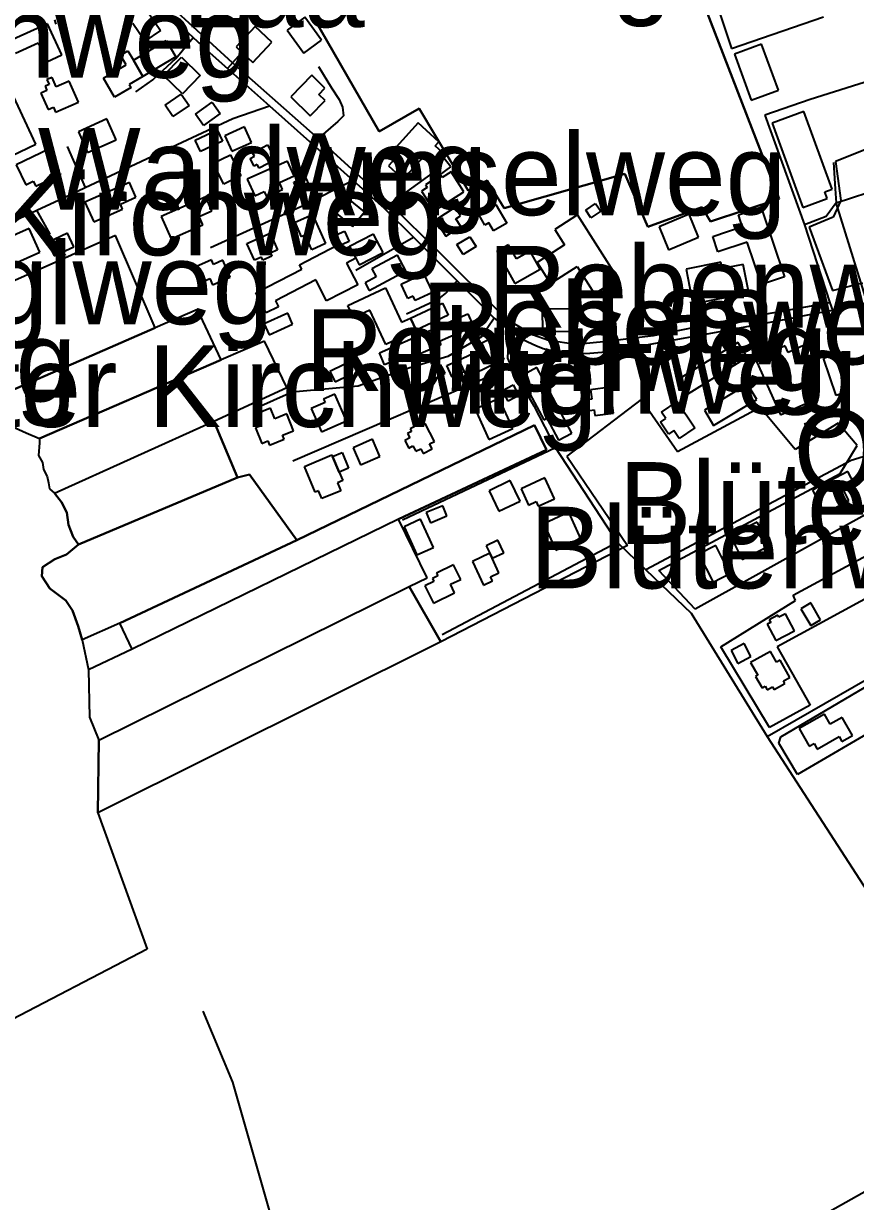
# Model space of a CAD drawing. Extents: x -3657 to 4700, y -7332 to 8131.
# Drawn here: x -1506 to -1064, y -4230 to -3604 of the extents above; entities that cross this region are included whole.
import ezdxf

# ---------------------------------------------------------------- set-up
doc = ezdxf.new("R2010")
doc.units = 0
for name, color, linetype in [('OSM_BUILDING_DETACHED', 9, 'CONTINUOUS'), ('OSM_BUILDING_GARAGE', 9, 'CONTINUOUS'), ('OSM_BUILDING_HOUSE', 9, 'CONTINUOUS'), ('OSM_BUILDING_ROOF', 9, 'CONTINUOUS'), ('OSM_BUILDING_YES', 9, 'CONTINUOUS'), ('OSM_HIGHWAY_FOOTWAY', 8, 'CONTINUOUS'), ('OSM_HIGHWAY_RESIDENTIAL', 8, 'CONTINUOUS'), ('OSM_HIGHWAY_SECONDARY', 8, 'CONTINUOUS'), ('OSM_HIGHWAY_SERVICE', 8, 'CONTINUOUS'), ('OSM_HIGHWAY_TRACK', 8, 'CONTINUOUS'), ('OSM_HIGHWAY_UNCLASSIFIED', 8, 'CONTINUOUS'), ('OSM_LABELS', 8, 'CONTINUOUS'), ('OSM_LANDUSE_FARMLAND', 3, 'CONTINUOUS'), ('OSM_LANDUSE_FOREST', 3, 'CONTINUOUS'), ('OSM_LANDUSE_MEADOW', 3, 'CONTINUOUS'), ('OSM_LANDUSE_RECREATION_GROUND', 3, 'CONTINUOUS'), ('OSM_LANDUSE_RESIDENTIAL', 3, 'CONTINUOUS'), ('OSM_LEISURE_PITCH', 3, 'CONTINUOUS'), ('OSM_LEISURE_PLAYGROUND', 3, 'CONTINUOUS')]:
    doc.layers.add(name, color=color, linetype=linetype)

msp = doc.modelspace()

# ---------------------------------------------------------------- linework, layer by layer
at = {"layer": 'OSM_BUILDING_DETACHED'}
for p, q in [((-1167.337115, -3810.200464), (-1158.979039, -3804.618479)), ((-1158.979039, -3804.618479), (-1149.619813, -3818.651278)), ((-1165.039023, -3813.647507), (-1167.337115, -3810.200464)), ((-1168.004548, -3815.626776), (-1165.039023, -3813.647507)), ((-1163.74208, -3822.020485), (-1168.004548, -3815.626776)), ((-1160.776556, -3820.030095), (-1163.74208, -3822.020485)), ((-1157.97789, -3824.233264), (-1160.776556, -3820.030095)), ((-1149.619813, -3818.651278), (-1157.97789, -3824.233264)), ((-1357.107923, -3839.166742), (-1342.477497, -3833.006543)), ((-1342.477497, -3833.006543), (-1342.166534, -3833.751549)), ((-1342.166534, -3833.751549), (-1338.662513, -3842.091169)), ((-1351.381654, -3852.777001), (-1357.107923, -3839.166742)), ((-1338.662513, -3842.091169), (-1336.743644, -3846.650161)), ((-1336.743644, -3846.650161), (-1339.519557, -3847.817708)), ((-1339.519557, -3847.817708), (-1337.767546, -3851.987517)), ((-1349.614475, -3852.031995), (-1351.381654, -3852.777001)), ((-1347.85488, -3856.224044), (-1349.614475, -3852.031995)), ((-1337.767546, -3851.987517), (-1347.85488, -3856.224044))]:
    msp.add_line(p, q, dxfattribs=at)
at = {"layer": 'OSM_BUILDING_GARAGE'}
for p, q in [((-1431.064006, -3647.166462), (-1422.539071, -3641.273131)), ((-1422.539071, -3641.273131), (-1418.413124, -3647.233179)), ((-1426.938059, -3653.13763), (-1431.064006, -3647.166462)), ((-1418.413124, -3647.233179), (-1426.938059, -3653.13763)), ((-1415.060792, -3651.870008), (-1406.126297, -3645.531897)), ((-1406.126297, -3645.531897), (-1401.787985, -3651.636498)), ((-1410.730065, -3657.985729), (-1415.060792, -3651.870008)), ((-1401.787985, -3651.636498), (-1410.730065, -3657.985729)), ((-1362.773515, -3687.98612), (-1356.683193, -3685.172888)), ((-1356.683193, -3685.172888), (-1354.354763, -3690.210018)), ((-1360.45267, -3693.02325), (-1362.773515, -3687.98612)), ((-1354.354763, -3690.210018), (-1360.45267, -3693.02325)), ((-1341.847987, -3716.774486), (-1335.765249, -3714.105808)), ((-1339.731922, -3721.600346), (-1341.847987, -3716.774486)), ((-1335.765249, -3714.105808), (-1333.35339, -3719.621077)), ((-1276.0452, -3721.244523), (-1269.173678, -3717.019115)), ((-1269.173678, -3717.019115), (-1265.919944, -3722.300874)), ((-1339.428543, -3722.289755), (-1339.731922, -3721.600346)), ((-1338.571499, -3721.911692), (-1339.428543, -3722.289755)), ((-1333.35339, -3719.621077), (-1338.571499, -3721.911692)), ((-1272.79905, -3726.526282), (-1276.0452, -3721.244523)), ((-1265.919944, -3722.300874), (-1272.79905, -3726.526282)), ((-1251.812846, -3798.747386), (-1246.185175, -3795.81184)), ((-1248.900413, -3804.36273), (-1251.812846, -3798.747386)), ((-1246.185175, -3795.81184), (-1243.265158, -3801.427184)), ((-1243.265158, -3801.427184), (-1248.900413, -3804.36273))]:
    msp.add_line(p, q, dxfattribs=at)
at = {"layer": 'OSM_BUILDING_HOUSE'}
for p, q in [((-1126.517544, -3705.465962), (-1114.473419, -3701.429587)), ((-1114.473419, -3701.429587), (-1102.110747, -3738.335183)), ((-1124.462155, -3711.592803), (-1126.517544, -3705.465962)), ((-1140.169574, -3716.852323), (-1124.462155, -3711.592803)), ((-1137.401246, -3725.114106), (-1140.169574, -3716.852323)), ((-1121.860685, -3719.899064), (-1137.401246, -3725.114106)), ((-1114.314146, -3742.427156), (-1121.860685, -3719.899064)), ((-1102.110747, -3738.335183), (-1114.314146, -3742.427156)), ((-1080.836333, -3970.799296), (-1094.19257, -3978.38279)), ((-1077.810133, -3976.136653), (-1080.836333, -3970.799296)), ((-1071.317834, -3972.456101), (-1077.810133, -3976.136653)), ((-1065.864606, -3982.074462), (-1071.317834, -3972.456101)), ((-1094.19257, -3978.38279), (-1088.875862, -3987.745403)), ((-1088.875862, -3987.745403), (-1086.365405, -3986.322108)), ((-1086.365405, -3986.322108), (-1084.658902, -3989.313252)), ((-1084.658902, -3989.313252), (-1073.001584, -3982.697154)), ((-1073.001584, -3982.697154), (-1071.530199, -3985.299115)), ((-1071.530199, -3985.299115), (-1065.864606, -3982.074462))]:
    msp.add_line(p, q, dxfattribs=at)
at = {"layer": 'OSM_BUILDING_ROOF'}
for p, q in [((-1081.367245, -3781.534412), (-1075.59547, -3779.577381)), ((-1075.59547, -3779.577381), (-1068.860469, -3799.392317)), ((-1074.632244, -3801.360467), (-1081.367245, -3781.534412)), ((-1068.860469, -3799.392317), (-1074.632244, -3801.360467))]:
    msp.add_line(p, q, dxfattribs=at)
at = {"layer": 'OSM_BUILDING_YES'}
for p, q in [((-1439.975748, -3598.107261), (-1433.597216, -3607.525471)), ((-1493.590305, -3603.844919), (-1513.545023, -3613.0185)), ((-1485.98309, -3620.401844), (-1493.590305, -3603.844919)), ((-1441.84911, -3613.129695), (-1448.227642, -3603.700366)), ((-1356.857636, -3600.408996), (-1366.307874, -3607.32532)), ((-1348.006569, -3612.529243), (-1356.857636, -3600.408996)), ((-1433.597216, -3607.525471), (-1441.84911, -3613.129695)), ((-1383.319821, -3605.279334), (-1393.407155, -3616.08748)), ((-1374.347404, -3613.652311), (-1383.319821, -3605.279334)), ((-1366.307874, -3607.32532), (-1357.456808, -3619.445567)), ((-1510.541576, -3619.556762), (-1498.588465, -3614.063733)), ((-1498.588465, -3614.063733), (-1493.984697, -3624.082396)), ((-1447.992523, -3623.226195), (-1430.616522, -3612.81835)), ((-1430.616522, -3612.81835), (-1425.413582, -3621.513793)), ((-1393.407155, -3616.08748), (-1384.434737, -3624.471578)), ((-1384.434737, -3624.471578), (-1374.347404, -3613.652311)), ((-1357.456808, -3619.445567), (-1348.006569, -3612.529243)), ((-1493.984697, -3624.082396), (-1485.98309, -3620.401844)), ((-1454.80337, -3620.601994), (-1450.851865, -3618.300259)), ((-1451.84543, -3625.672483), (-1454.80337, -3620.601994)), ((-1450.851865, -3618.300259), (-1447.992523, -3623.226195)), ((-1447.992523, -3623.226195), (-1442.956441, -3631.87716)), ((-1442.956441, -3631.87716), (-1447.992523, -3623.226195)), ((-1425.413582, -3621.513793), (-1442.956441, -3631.87716)), ((-1431.905881, -3631.298946), (-1422.478395, -3621.658346)), ((-1422.478395, -3621.658346), (-1412.527582, -3631.399022)), ((-1463.919892, -3632.711122), (-1451.84543, -3625.672483)), ((-1492.778768, -3636.124806), (-1494.910001, -3637.069963)), ((-1491.193615, -3632.355298), (-1493.908852, -3633.545084)), ((-1493.908852, -3633.545084), (-1492.778768, -3636.124806)), ((-1488.963784, -3637.459145), (-1491.193615, -3632.355298)), ((-1482.077093, -3634.434643), (-1488.963784, -3637.459145)), ((-1477.215453, -3645.531897), (-1482.077093, -3634.434643)), ((-1457.96609, -3642.941055), (-1463.919892, -3632.711122)), ((-1442.956441, -3631.87716), (-1450.222355, -3636.113687)), ((-1450.222355, -3636.113687), (-1449.213622, -3637.837208)), ((-1421.962652, -3641.039622), (-1431.905881, -3631.298946)), ((-1412.527582, -3631.399022), (-1421.962652, -3641.039622)), ((-1353.20951, -3631.276707), (-1364.358668, -3642.763143)), ((-1346.224221, -3638.070717), (-1353.20951, -3631.276707)), ((-1493.93919, -3639.282742), (-1497.139833, -3640.683798)), ((-1497.139833, -3640.683798), (-1493.294511, -3649.457078)), ((-1494.910001, -3637.069963), (-1493.93919, -3639.282742)), ((-1449.213622, -3637.837208), (-1457.96609, -3642.941055)), ((-1349.485539, -3641.428804), (-1346.224221, -3638.070717)), ((-1346.133207, -3644.686816), (-1349.485539, -3641.428804)), ((-1493.294511, -3649.457078), (-1490.495845, -3648.233934)), ((-1490.495845, -3648.233934), (-1489.343007, -3650.858134)), ((-1489.343007, -3650.858134), (-1477.215453, -3645.531897)), ((-1364.358668, -3642.763143), (-1354.028632, -3652.815165)), ((-1354.028632, -3652.815165), (-1346.133207, -3644.686816)), ((-1462.016192, -3654.46085), (-1477.223037, -3661.24374)), ((-1457.093877, -3665.502506), (-1462.016192, -3654.46085)), ((-1091.750373, -3650.51343), (-1108.610631, -3656.629151)), ((-1076.8014, -3691.744508), (-1091.750373, -3650.51343)), ((-1477.223037, -3661.24374), (-1472.308307, -3672.285396)), ((-1415.204897, -3665.691537), (-1403.448982, -3660.165149)), ((-1403.448982, -3660.165149), (-1400.582055, -3666.258631)), ((-1389.023336, -3658.641779), (-1399.444386, -3663.345324)), ((-1385.284197, -3666.93692), (-1389.023336, -3658.641779)), ((-1296.705273, -3656.595792), (-1308.370174, -3669.438806)), ((-1285.700219, -3666.614455), (-1296.705273, -3656.595792)), ((-1108.610631, -3656.629151), (-1092.35713, -3701.474065)), ((-1472.308307, -3672.285396), (-1457.093877, -3665.502506)), ((-1412.33797, -3671.785019), (-1415.204897, -3665.691537)), ((-1400.582055, -3666.258631), (-1412.33797, -3671.785019)), ((-1399.444386, -3663.345324), (-1395.705247, -3671.640466)), ((-1395.705247, -3671.640466), (-1385.284197, -3666.93692)), ((-1287.649426, -3668.760517), (-1285.700219, -3666.614455)), ((-1492.930457, -3670.495158), (-1510.230613, -3678.890375)), ((-1487.439307, -3681.814802), (-1492.930457, -3670.495158)), ((-1405.51954, -3678.045294), (-1396.334757, -3673.497421)), ((-1396.334757, -3673.497421), (-1390.813269, -3684.650272)), ((-1384.60918, -3672.41883), (-1376.774431, -3668.293498)), ((-1383.615615, -3674.298024), (-1384.60918, -3672.41883)), ((-1376.774431, -3668.293498), (-1372.648484, -3676.132741)), ((-1305.685275, -3671.873975), (-1312.518874, -3679.401872)), ((-1308.370174, -3669.438806), (-1305.685275, -3671.873975)), ((-1304.706879, -3686.507227), (-1292.291116, -3672.830251)), ((-1292.291116, -3672.830251), (-1287.573581, -3677.122376)), ((-1283.447634, -3672.574503), (-1287.649426, -3668.760517)), ((-1284.319847, -3673.764289), (-1283.447634, -3672.574503)), ((-1279.283765, -3679.968966), (-1284.319847, -3673.764289)), ((-1510.230613, -3678.890375), (-1505.088349, -3689.498371)), ((-1399.998052, -3689.198145), (-1405.51954, -3678.045294)), ((-1366.110678, -3676.866627), (-1387.468522, -3686.462749)), ((-1385.898538, -3675.510049), (-1383.615615, -3674.298024)), ((-1383.752136, -3679.568664), (-1385.898538, -3675.510049)), ((-1382.182152, -3678.745822), (-1383.752136, -3679.568664)), ((-1381.188588, -3680.636135), (-1382.182152, -3678.745822)), ((-1372.648484, -3676.132741), (-1381.188588, -3680.636135)), ((-1362.568735, -3684.761467), (-1366.110678, -3676.866627)), ((-1312.518874, -3679.401872), (-1304.706879, -3686.507227)), ((-1287.573581, -3677.122376), (-1289.166318, -3679.123884)), ((-1289.166318, -3679.123884), (-1285.313412, -3684.394524)), ((-1285.313412, -3684.394524), (-1279.283765, -3679.968966)), ((-1499.877824, -3690.254496), (-1490.928159, -3685.906775)), ((-1491.876217, -3683.960864), (-1487.439307, -3681.814802)), ((-1490.928159, -3685.906775), (-1491.876217, -3683.960864)), ((-1390.813269, -3684.650272), (-1399.998052, -3689.198145)), ((-1387.468522, -3686.462749), (-1383.517017, -3695.280507)), ((-1370.31247, -3688.241868), (-1362.568735, -3684.761467)), ((-1284.683901, -3684.216612), (-1292.753768, -3689.398296)), ((-1283.864779, -3685.495354), (-1284.683901, -3684.216612)), ((-1279.192751, -3682.493091), (-1283.864779, -3685.495354)), ((-1272.343983, -3693.178923), (-1279.192751, -3682.493091)), ((-1505.088349, -3689.498371), (-1501.167182, -3687.596938)), ((-1501.167182, -3687.596938), (-1499.877824, -3690.254496)), ((-1450.047912, -3688.186271), (-1473.696263, -3698.605235)), ((-1446.589398, -3696.047752), (-1450.047912, -3688.186271)), ((-1377.237083, -3695.736406), (-1368.674226, -3691.889062)), ((-1368.674226, -3691.889062), (-1370.31247, -3688.241868)), ((-1291.820879, -3690.854949), (-1294.930509, -3692.845338)), ((-1292.753768, -3689.398296), (-1291.820879, -3690.854949)), ((-1080.639137, -3693.145565), (-1076.8014, -3691.744508)), ((-1473.696263, -3698.605235), (-1469.054573, -3709.146514)), ((-1454.909552, -3699.717185), (-1446.589398, -3696.047752)), ((-1409.524135, -3695.925438), (-1433.149732, -3706.255446)), ((-1406.300739, -3703.308781), (-1409.524135, -3695.925438)), ((-1383.517017, -3695.280507), (-1378.458182, -3693.012131)), ((-1378.458182, -3693.012131), (-1377.237083, -3695.736406)), ((-1333.641599, -3696.948431), (-1340.020131, -3704.743195)), ((-1325.162172, -3703.898114), (-1333.641599, -3696.948431)), ((-1294.930509, -3692.845338), (-1288.203091, -3703.342139)), ((-1288.203091, -3703.342139), (-1272.343983, -3693.178923)), ((-1092.35713, -3701.474065), (-1079.33461, -3696.74828)), ((-1079.33461, -3696.74828), (-1080.639137, -3693.145565)), ((-1469.054573, -3709.146514), (-1453.733961, -3702.385863)), ((-1453.733961, -3702.385863), (-1454.909552, -3699.717185)), ((-1412.975065, -3706.222088), (-1406.300739, -3703.308781)), ((-1362.052992, -3709.335546), (-1352.815118, -3705.221334)), ((-1352.815118, -3705.221334), (-1345.920842, -3720.721906)), ((-1340.020131, -3704.743195), (-1331.533119, -3711.692878)), ((-1331.533119, -3711.692878), (-1325.162172, -3703.898114)), ((-1277.1677, -3701.507423), (-1287.482567, -3708.190238)), ((-1274.247682, -3706.021937), (-1277.1677, -3701.507423)), ((-1264.486481, -3705.31029), (-1255.445803, -3699.961814)), ((-1255.445803, -3699.961814), (-1249.628521, -3709.780326)), ((-1207.678865, -3702.964077), (-1202.384911, -3699.394719)), ((-1204.902952, -3707.089408), (-1207.678865, -3702.964077)), ((-1199.608998, -3703.520051), (-1204.902952, -3707.089408)), ((-1202.384911, -3699.394719), (-1199.608998, -3703.520051)), ((-1152.767365, -3705.110139), (-1168.717487, -3711.815193)), ((-1147.678191, -3717.230386), (-1152.767365, -3705.110139)), ((-1433.149732, -3706.255446), (-1427.969545, -3718.119945)), ((-1427.969545, -3718.119945), (-1411.018274, -3710.714363)), ((-1411.018274, -3710.714363), (-1412.975065, -3706.222088)), ((-1358.6324, -3717.019115), (-1362.052992, -3709.335546)), ((-1287.482567, -3708.190238), (-1281.945911, -3716.763367)), ((-1276.67471, -3707.589786), (-1274.247682, -3706.021937)), ((-1274.042902, -3711.6484), (-1276.67471, -3707.589786)), ((-1261.209993, -3710.847797), (-1264.486481, -3705.31029)), ((-1259.21528, -3709.669131), (-1261.209993, -3710.847797)), ((-1256.68207, -3713.950135), (-1259.21528, -3709.669131)), ((-1249.628521, -3709.780326), (-1256.68207, -3713.950135)), ((-1212.002008, -3705.399245), (-1224.114393, -3713.116173)), ((-1190.378709, -3739.347057), (-1212.002008, -3705.399245)), ((-1503.404598, -3712.671394), (-1516.851848, -3718.753756)), ((-1497.739005, -3725.225301), (-1503.404598, -3712.671394)), ((-1482.934137, -3715.228877), (-1493.347602, -3720.043617)), ((-1479.612143, -3722.412069), (-1482.934137, -3715.228877)), ((-1387.642964, -3720.599592), (-1375.249954, -3715.117682)), ((-1375.249954, -3715.117682), (-1371.321203, -3724.035515)), ((-1356.690777, -3716.151795), (-1358.6324, -3717.019115)), ((-1353.217094, -3723.968798), (-1356.690777, -3716.151795)), ((-1320.429468, -3715.59582), (-1333.072765, -3722.200799)), ((-1315.317541, -3725.403213), (-1320.429468, -3715.59582)), ((-1281.945911, -3716.763367), (-1274.042902, -3711.6484)), ((-1224.114393, -3713.116173), (-1218.843192, -3721.400195)), ((-1168.717487, -3711.815193), (-1163.628313, -3723.93544)), ((-1163.628313, -3723.93544), (-1147.678191, -3717.230386)), ((-1493.347602, -3720.043617), (-1490.025608, -3727.22681)), ((-1490.025608, -3727.22681), (-1479.612143, -3722.412069)), ((-1383.706629, -3729.517425), (-1387.642964, -3720.599592)), ((-1371.321203, -3724.035515), (-1375.158941, -3725.736798)), ((-1359.777653, -3731.941474), (-1339.731922, -3721.600346)), ((-1345.920842, -3720.721906), (-1353.217094, -3723.968798)), ((-1339.731922, -3721.600346), (-1339.428543, -3722.289755)), ((-1339.428543, -3722.289755), (-1338.571499, -3721.911692)), ((-1338.571499, -3721.911692), (-1337.312479, -3724.3691)), ((-1337.312479, -3724.3691), (-1333.072765, -3722.200799)), ((-1333.072765, -3722.200799), (-1329.773524, -3728.516671)), ((-1333.072765, -3722.200799), (-1329.773524, -3728.516671)), ((-1248.665294, -3721.355717), (-1254.839046, -3724.791641)), ((-1244.516594, -3728.816897), (-1248.665294, -3721.355717)), ((-1218.843192, -3721.400195), (-1233.481203, -3730.72945)), ((-1511.178671, -3731.307663), (-1497.739005, -3725.225301)), ((-1406.551026, -3729.40623), (-1416.418411, -3733.809549)), ((-1405.496786, -3731.774682), (-1406.551026, -3729.40623)), ((-1400.468288, -3729.539664), (-1405.496786, -3731.774682)), ((-1396.494031, -3738.457497), (-1400.468288, -3729.539664)), ((-1379.944736, -3727.849501), (-1383.706629, -3729.517425)), ((-1379.231797, -3729.472947), (-1379.944736, -3727.849501)), ((-1374.446002, -3727.349124), (-1379.231797, -3729.472947)), ((-1375.158941, -3725.736798), (-1374.446002, -3727.349124)), ((-1329.773524, -3728.516671), (-1334.665502, -3731.040796)), ((-1329.773524, -3728.516671), (-1327.953253, -3732.008191)), ((-1327.953253, -3732.008191), (-1315.317541, -3725.403213)), ((-1307.740664, -3726.904344), (-1321.210667, -3734.109776)), ((-1303.311338, -3735.188366), (-1307.740664, -3726.904344)), ((-1254.839046, -3724.791641), (-1245.366054, -3741.837823)), ((-1237.197589, -3724.736043), (-1244.516594, -3728.816897)), ((-1231.865712, -3734.321046), (-1237.197589, -3724.736043)), ((-1416.418411, -3733.809549), (-1412.876467, -3741.759986)), ((-1382.879923, -3746.841595), (-1358.564139, -3734.298807)), ((-1358.564139, -3734.298807), (-1359.777653, -3731.941474)), ((-1334.665502, -3731.040796), (-1328.711699, -3742.593948)), ((-1322.689637, -3745.562853), (-1303.311338, -3735.188366)), ((-1321.210667, -3734.109776), (-1318.973251, -3738.290705)), ((-1245.366054, -3741.837823), (-1231.865712, -3734.321046)), ((-1233.481203, -3730.72945), (-1226.329055, -3741.960137)), ((-1226.329055, -3741.960137), (-1212.138528, -3732.90887)), ((-1212.138528, -3732.90887), (-1202.930992, -3747.353091)), ((-1135.800925, -3730.618255), (-1154.314595, -3734.209851)), ((-1154.314595, -3734.209851), (-1150.742314, -3752.679328)), ((-1135.16383, -3733.898505), (-1135.800925, -3730.618255)), ((-1123.953996, -3731.730204), (-1135.16383, -3733.898505)), ((-1121.011225, -3746.919431), (-1123.953996, -3731.730204)), ((-1412.876467, -3741.759986), (-1407.408071, -3739.313698)), ((-1407.408071, -3739.313698), (-1405.921516, -3742.660665)), ((-1405.921516, -3742.660665), (-1396.494031, -3738.457497)), ((-1351.063107, -3740.014226), (-1372.542302, -3751.10036)), ((-1345.329254, -3751.155958), (-1351.063107, -3740.014226)), ((-1328.711699, -3742.593948), (-1345.329254, -3751.155958)), ((-1318.973251, -3738.290705), (-1324.889131, -3741.45976)), ((-1324.889131, -3741.45976), (-1322.689637, -3745.562853)), ((-1305.738366, -3742.249244), (-1293.914191, -3736.6339)), ((-1302.120578, -3749.888336), (-1305.738366, -3742.249244)), ((-1293.914191, -3736.6339), (-1289.143565, -3746.708161)), ((-1202.930992, -3747.353091), (-1190.378709, -3739.347057)), ((-1377.358435, -3757.560786), (-1382.879923, -3746.841595)), ((-1333.998069, -3753.635605), (-1314.050936, -3744.228514)), ((-1314.050936, -3744.228514), (-1305.47291, -3762.442243)), ((-1299.359834, -3748.576235), (-1302.120578, -3749.888336)), ((-1298.199411, -3751.011404), (-1299.359834, -3748.576235)), ((-1289.143565, -3746.708161), (-1298.199411, -3751.011404)), ((-1150.742314, -3752.679328), (-1121.011225, -3746.919431)), ((-1370.926811, -3754.236057), (-1377.358435, -3757.560786)), ((-1372.542302, -3751.10036), (-1370.926811, -3754.236057)), ((-1330.9567, -3760.08491), (-1333.998069, -3753.635605)), ((-1300.755375, -3760.296181), (-1283.71309, -3752.379102)), ((-1283.71309, -3752.379102), (-1280.732397, -3758.806169)), ((-1365.94382, -3757.738697), (-1378.465766, -3763.309563)), ((-1363.372688, -3763.531953), (-1365.94382, -3757.738697)), ((-1322.393843, -3756.037415), (-1330.9567, -3760.08491)), ((-1313.785479, -3774.306742), (-1322.393843, -3756.037415)), ((-1317.297085, -3778.654463), (-1270.212749, -3758.061163)), ((-1305.47291, -3762.442243), (-1300.755375, -3760.296181)), ((-1297.774682, -3766.723248), (-1300.755375, -3760.296181)), ((-1300.755375, -3760.296181), (-1297.774682, -3766.723248)), ((-1280.732397, -3758.806169), (-1297.774682, -3766.723248)), ((-1270.212749, -3758.061163), (-1267.262393, -3764.821814)), ((-1215.703225, -3755.414723), (-1230.750796, -3755.525918)), ((-1230.750796, -3755.525918), (-1230.659783, -3767.3237)), ((-1215.612212, -3767.212505), (-1215.703225, -3755.414723)), ((-1378.465766, -3763.309563), (-1375.894634, -3769.102819)), ((-1375.894634, -3769.102819), (-1363.372688, -3763.531953)), ((-1297.774682, -3766.723248), (-1313.785479, -3774.306742)), ((-1267.262393, -3764.821814), (-1285.358918, -3772.727774)), ((-1230.659783, -3767.3237), (-1215.612212, -3767.212505)), ((-1285.358918, -3772.727774), (-1284.623226, -3774.429056)), ((-1262.87099, -3773.339346), (-1256.841344, -3770.414919)), ((-1261.536125, -3776.09698), (-1262.87099, -3773.339346)), ((-1256.841344, -3770.414919), (-1251.092322, -3782.257179)), ((-1126.783, -3773.194792), (-1158.501217, -3792.854055)), ((-1121.92136, -3781.045154), (-1126.783, -3773.194792)), ((-1314.475665, -3785.126008), (-1317.297085, -3778.654463)), ((-1284.623226, -3774.429056), (-1305.040596, -3783.346889)), ((-1274.99096, -3782.635242), (-1261.536125, -3776.09698)), ((-1101.640511, -3774.973911), (-1117.461697, -3782.079267)), ((-1100.070527, -3778.476551), (-1101.640511, -3774.973911)), ((-1091.939985, -3774.818238), (-1100.070527, -3778.476551)), ((-1087.048007, -3785.704221), (-1091.939985, -3774.818238)), ((-1335.939691, -3784.881379), (-1343.55449, -3788.617529)), ((-1333.21687, -3790.441125), (-1335.939691, -3784.881379)), ((-1305.89764, -3781.378739), (-1314.475665, -3785.126008)), ((-1305.040596, -3783.346889), (-1305.89764, -3781.378739)), ((-1284.183327, -3786.071165), (-1289.234578, -3788.706485)), ((-1282.340303, -3789.618283), (-1284.183327, -3786.071165)), ((-1281.498427, -3785.51519), (-1274.99096, -3782.635242)), ((-1278.654254, -3791.742106), (-1281.498427, -3785.51519)), ((-1274.99096, -3782.635242), (-1272.268138, -3788.817679)), ((-1270.576803, -3791.730987), (-1274.99096, -3782.635242)), ((-1251.092322, -3782.257179), (-1270.576803, -3791.730987)), ((-1233.693567, -3786.582661), (-1242.377776, -3791.263968)), ((-1214.975117, -3821.364434), (-1233.693567, -3786.582661)), ((-1153.631993, -3800.704417), (-1121.92136, -3781.045154)), ((-1117.461697, -3782.079267), (-1104.158552, -3811.690476)), ((-1090.840238, -3787.416623), (-1087.048007, -3785.704221)), ((-1343.55449, -3788.617529), (-1340.831669, -3794.177275)), ((-1340.831669, -3794.177275), (-1333.21687, -3790.441125)), ((-1289.234578, -3788.706485), (-1287.399138, -3792.242483)), ((-1287.399138, -3792.242483), (-1282.340303, -3789.618283)), ((-1272.268138, -3788.817679), (-1278.654254, -3791.742106)), ((-1242.377776, -3791.263968), (-1229.954428, -3814.336915)), ((-1158.501217, -3792.854055), (-1153.631993, -3800.704417)), ((-1084.006638, -3802.628089), (-1090.840238, -3787.416623)), ((-1194.701852, -3796.990507), (-1205.13807, -3798.391563)), ((-1205.13807, -3798.391563), (-1204.478222, -3803.27302)), ((-1192.858827, -3810.72308), (-1194.701852, -3796.990507)), ((-1121.663489, -3795.433778), (-1144.614069, -3809.244187)), ((-1116.756342, -3803.617724), (-1121.663489, -3795.433778)), ((-1346.133207, -3805.052139), (-1353.543226, -3808.343509)), ((-1340.960605, -3800.748895), (-1346.884069, -3803.373095)), ((-1346.884069, -3803.373095), (-1346.133207, -3805.052139)), ((-1334.695839, -3814.88177), (-1340.960605, -3800.748895)), ((-1253.610363, -3803.006152), (-1266.382596, -3808.74381)), ((-1246.435463, -3819.007102), (-1253.610363, -3803.006152)), ((-1204.478222, -3803.27302), (-1208.604169, -3803.828995)), ((-1208.604169, -3803.828995), (-1207.815385, -3809.677848)), ((-1139.699338, -3817.417015), (-1116.756342, -3803.617724)), ((-1104.158552, -3811.690476), (-1084.006638, -3802.628089)), ((-1375.17411, -3808.143358), (-1382.842, -3811.290174)), ((-1382.842, -3811.290174), (-1380.301206, -3817.483732)), ((-1372.84568, -3813.814299), (-1375.17411, -3808.143358)), ((-1366.50507, -3811.212338), (-1372.84568, -3813.814299)), ((-1362.841776, -3820.14129), (-1366.50507, -3811.212338)), ((-1353.543226, -3808.343509), (-1348.021738, -3820.79734)), ((-1266.382596, -3808.74381), (-1259.207696, -3824.74476)), ((-1207.815385, -3809.677848), (-1203.135773, -3809.044037)), ((-1203.135773, -3809.044037), (-1202.733796, -3812.0463)), ((-1202.733796, -3812.0463), (-1192.858827, -3810.72308)), ((-1144.614069, -3809.244187), (-1139.699338, -3817.417015)), ((-1380.301206, -3817.483732), (-1383.168132, -3818.662398)), ((-1348.021738, -3820.79734), (-1334.695839, -3814.88177)), ((-1296.060593, -3816.571933), (-1300.975324, -3819.140536)), ((-1295.453836, -3817.528209), (-1296.060593, -3816.571933)), ((-1292.935795, -3816.260587), (-1295.453836, -3817.528209)), ((-1287.930051, -3825.767754), (-1292.935795, -3816.260587)), ((-1229.954428, -3814.336915), (-1228.392029, -3813.491834)), ((-1228.392029, -3813.491834), (-1222.089342, -3825.200659)), ((-1383.168132, -3818.662398), (-1379.785462, -3826.901942)), ((-1368.689395, -3822.543101), (-1362.841776, -3820.14129)), ((-1367.862689, -3824.555729), (-1368.689395, -3822.543101)), ((-1301.089091, -3823.87744), (-1303.766406, -3825.278496)), ((-1300.285138, -3820.463756), (-1302.310189, -3821.520107)), ((-1302.310189, -3821.520107), (-1301.089091, -3823.87744)), ((-1300.975324, -3819.140536), (-1300.285138, -3820.463756)), ((-1259.207696, -3824.74476), (-1246.435463, -3819.007102)), ((-1222.089342, -3825.200659), (-1214.975117, -3821.364434)), ((-1379.785462, -3826.901942), (-1376.577235, -3825.578722)), ((-1376.577235, -3825.578722), (-1375.674684, -3827.769262)), ((-1375.674684, -3827.769262), (-1367.862689, -3824.555729)), ((-1321.013471, -3824.689163), (-1331.290416, -3829.192557)), ((-1331.290416, -3829.192557), (-1327.308574, -3838.288302)), ((-1317.024045, -3833.784908), (-1321.013471, -3824.689163)), ((-1303.766406, -3825.278496), (-1301.657926, -3829.314872)), ((-1301.657926, -3829.314872), (-1299.428094, -3828.158444)), ((-1299.428094, -3828.158444), (-1297.903617, -3831.071752)), ((-1297.903617, -3831.071752), (-1295.271809, -3829.704054)), ((-1295.271809, -3829.704054), (-1293.959697, -3832.217059)), ((-1293.959697, -3832.217059), (-1289.249747, -3829.759651)), ((-1290.599781, -3827.16881), (-1287.930051, -3825.767754)), ((-1289.249747, -3829.759651), (-1290.599781, -3827.16881)), ((-1342.166534, -3833.751549), (-1337.115283, -3831.627726)), ((-1338.662513, -3842.091169), (-1342.166534, -3833.751549)), ((-1337.115283, -3831.627726), (-1333.611262, -3839.967346)), ((-1327.308574, -3838.288302), (-1317.024045, -3833.784908)), ((-1333.611262, -3839.967346), (-1338.662513, -3842.091169)), ((-1068.306803, -3841.83542), (-1087.22245, -3851.69841)), ((-1064.83312, -3848.495997), (-1068.306803, -3841.83542)), ((-1247.831003, -3846.594563), (-1259.0105, -3852.009756)), ((-1242.559803, -3857.502786), (-1247.831003, -3846.594563)), ((-1229.309749, -3845.226866), (-1242.013722, -3851.020121)), ((-1224.273666, -3856.268522), (-1229.309749, -3845.226866)), ((-1070.764168, -3851.587216), (-1064.83312, -3848.495997)), ((-1259.0105, -3852.009756), (-1253.739299, -3862.906859)), ((-1242.013722, -3851.020121), (-1238.084971, -3859.648848)), ((-1087.22245, -3851.69841), (-1080.775657, -3864.063286)), ((-1067.79106, -3857.291515), (-1070.764168, -3851.587216)), ((-1283.57657, -3859.993552), (-1292.412467, -3863.651865)), ((-1281.354323, -3865.364267), (-1283.57657, -3859.993552)), ((-1253.739299, -3862.906859), (-1242.559803, -3857.502786)), ((-1238.084971, -3859.648848), (-1233.996946, -3857.780773)), ((-1233.996946, -3857.780773), (-1232.889615, -3860.204822)), ((-1232.889615, -3860.204822), (-1224.273666, -3856.268522)), ((-1080.775657, -3864.063286), (-1067.79106, -3857.291515)), ((-1295.393161, -3867.121147), (-1304.191136, -3871.124164)), ((-1288.582314, -3882.099103), (-1295.393161, -3867.121147)), ((-1292.412467, -3863.651865), (-1290.197805, -3869.02258)), ((-1290.197805, -3869.02258), (-1281.354323, -3865.364267)), ((-1216.605776, -3863.429475), (-1229.984766, -3869.534077)), ((-1210.196906, -3877.517872), (-1216.605776, -3863.429475)), ((-1304.191136, -3871.124164), (-1297.387874, -3886.102121)), ((-1229.984766, -3869.534077), (-1223.575896, -3883.622474)), ((-1116.551562, -3868.644517), (-1130.825518, -3875.805471)), ((-1110.188199, -3881.331858), (-1116.551562, -3868.644517)), ((-1254.323302, -3878.318476), (-1260.534976, -3881.254022)), ((-1251.175751, -3885.001291), (-1254.323302, -3878.318476)), ((-1223.575896, -3883.622474), (-1210.196906, -3877.517872)), ((-1130.825518, -3875.805471), (-1124.45457, -3888.492812)), ((-1297.387874, -3886.102121), (-1288.582314, -3882.099103)), ((-1258.646445, -3885.2348), (-1267.876735, -3889.549163)), ((-1260.534976, -3881.254022), (-1258.646445, -3885.2348)), ((-1258.646445, -3885.2348), (-1257.387425, -3887.936837)), ((-1257.387425, -3887.936837), (-1258.646445, -3885.2348)), ((-1257.387425, -3887.936837), (-1251.175751, -3885.001291)), ((-1138.5465, -3881.142827), (-1147.480995, -3885.657341)), ((-1147.480995, -3885.657341), (-1139.987547, -3900.524103)), ((-1131.053052, -3896.020708), (-1138.5465, -3881.142827)), ((-1124.45457, -3888.492812), (-1110.188199, -3881.331858)), ((-1277.857886, -3891.339402), (-1286.944071, -3895.787199)), ((-1274.065655, -3899.100808), (-1277.857886, -3891.339402)), ((-1267.876735, -3889.549163), (-1261.983608, -3902.169788)), ((-1253.762052, -3895.687123), (-1257.387425, -3887.936837)), ((-1286.208378, -3897.29945), (-1289.105642, -3898.722745)), ((-1289.105642, -3898.722745), (-1288.400287, -3900.168279)), ((-1286.944071, -3895.787199), (-1286.208378, -3897.29945)), ((-1279.49613, -3901.747247), (-1274.065655, -3899.100808)), ((-1258.2293, -3897.766469), (-1253.762052, -3895.687123)), ((-1257.212982, -3899.93477), (-1258.2293, -3897.766469)), ((-1139.987547, -3900.524103), (-1131.053052, -3896.020708)), ((-1288.400287, -3900.168279), (-1293.095069, -3902.470014)), ((-1293.095069, -3902.470014), (-1288.544392, -3911.777029)), ((-1277.289051, -3906.261761), (-1279.49613, -3901.747247)), ((-1261.983608, -3902.169788), (-1257.212982, -3899.93477)), ((-1288.544392, -3911.777029), (-1277.289051, -3906.261761)), ((-1088.079494, -3911.643595), (-1093.27485, -3914.690336)), ((-1082.876553, -3920.550309), (-1088.079494, -3911.643595)), ((-1101.57225, -3917.447971), (-1104.985258, -3919.260448)), ((-1096.809209, -3926.421401), (-1101.57225, -3917.447971)), ((-1093.27485, -3914.690336), (-1088.071909, -3923.585931)), ((-1109.384246, -3921.973604), (-1111.219685, -3922.952119)), ((-1111.219685, -3922.952119), (-1106.615917, -3931.625324)), ((-1105.569262, -3918.148499), (-1110.127523, -3920.561429)), ((-1110.127523, -3920.561429), (-1109.384246, -3921.973604)), ((-1104.985258, -3919.260448), (-1105.569262, -3918.148499)), ((-1088.071909, -3923.585931), (-1082.876553, -3920.550309)), ((-1106.615917, -3931.625324), (-1096.809209, -3926.421401)), ((-1123.483759, -3933.271009), (-1130.431126, -3936.984919)), ((-1119.850802, -3940.087258), (-1123.483759, -3933.271009)), ((-1130.431126, -3936.984919), (-1126.790585, -3943.801168)), ((-1126.790585, -3943.801168), (-1119.850802, -3940.087258)), ((-1109.535935, -3937.385221), (-1120.040414, -3943.267433)), ((-1106.320123, -3943.133999), (-1109.535935, -3937.385221)), ((-1104.310241, -3942.01093), (-1106.320123, -3943.133999)), ((-1099.167976, -3951.20675), (-1104.310241, -3942.01093)), ((-1120.040414, -3943.267433), (-1116.248183, -3950.050323)), ((-1116.248183, -3950.050323), (-1117.385852, -3950.695254)), ((-1117.385852, -3950.695254), (-1113.96526, -3956.822094)), ((-1107.579144, -3957.667176), (-1101.799784, -3954.431403)), ((-1102.543062, -3953.097064), (-1099.167976, -3951.20675)), ((-1101.799784, -3954.431403), (-1102.543062, -3953.097064)), ((-1113.96526, -3956.822094), (-1112.327017, -3955.899176)), ((-1112.327017, -3955.899176), (-1111.234854, -3957.856207)), ((-1111.234854, -3957.856207), (-1108.367928, -3956.24388)), ((-1108.367928, -3956.24388), (-1107.579144, -3957.667176))]:
    msp.add_line(p, q, dxfattribs=at)
at = {"layer": 'OSM_HIGHWAY_FOOTWAY'}
for p, q in [((-1395.288101, -3624.616131), (-1426.672602, -3595.894482)), ((-1349.75858, -3664.835336), (-1395.288101, -3624.616131)), ((-1311.699753, -3699.528153), (-1349.75858, -3664.835336)), ((-1074.617075, -3699.005537), (-1042.663739, -3688.508736)), ((-1058.158794, -3751.98992), (-1074.617075, -3699.005537)), ((-1284.979695, -3725.759037), (-1311.699753, -3699.528153)), ((-1254.262627, -3756.193088), (-1284.979695, -3725.759037)), ((-1077.885978, -3752.156712), (-1113.69222, -3758.628257)), ((-1246.1245, -3763.009337), (-1254.262627, -3756.193088)), ((-1113.69222, -3758.628257), (-1133.320806, -3761.997463)), ((-1235.339396, -3769.425284), (-1246.1245, -3763.009337)), ((-1133.320806, -3761.997463), (-1171.872623, -3769.625435)), ((-1227.406049, -3772.271874), (-1235.339396, -3769.425284)), ((-1212.760454, -3774.306742), (-1227.406049, -3772.271874)), ((-1196.4842, -3772.683296), (-1212.760454, -3774.306742)), ((-1171.872623, -3769.625435), (-1196.4842, -3772.683296))]:
    msp.add_line(p, q, dxfattribs=at)
at = {"layer": 'OSM_HIGHWAY_RESIDENTIAL'}
for p, q in [((-1395.151581, -3654.149504), (-1375.682269, -3647.44445)), ((-1473.59008, -3690.888308), (-1395.151581, -3654.149504)), ((-1485.171553, -3696.3035), (-1473.59008, -3690.888308)), ((-1331.169065, -3687.185516), (-1358.9737, -3701.096002)), ((-1499.187638, -3702.875121), (-1485.171553, -3696.3035)), ((-1518.0957, -3711.726237), (-1499.187638, -3702.875121)), ((-1358.9737, -3701.096002), (-1406.922665, -3723.012522)), ((-1256.363522, -3760.374017), (-1263.037848, -3770.259246)), ((-1263.037848, -3770.259246), (-1280.944762, -3780.633733)), ((-1363.319597, -3836.064404), (-1247.322845, -3786.204599)), ((-1280.944762, -3780.633733), (-1301.612419, -3786.871768)), ((-1301.612419, -3786.871768), (-1328.529672, -3796.501249)), ((-1223.674494, -3829.203677), (-1305.055764, -3867.677121)), ((-1066.569961, -3835.93097), (-1175.664854, -3894.074797)), ((-1057.954013, -3833.317889), (-1066.569961, -3835.93097)), ((-1283.970962, -3928.42291), (-1191.030972, -3879.397067)), ((-1111.303114, -3982.697154), (-977.991037, -3905.828101)), ((-1111.303114, -3982.697154), (-1056.437121, -4067.461046))]:
    msp.add_line(p, q, dxfattribs=at)
at = {"layer": 'OSM_HIGHWAY_SECONDARY'}
for p, q in [((-1436.623416, -3592.002659), (-1416.160539, -3611.206023)), ((-1416.160539, -3611.206023), (-1407.430824, -3619.38997)), ((-1407.430824, -3619.38997), (-1398.041261, -3627.685111)), ((-1398.041261, -3627.685111), (-1375.682269, -3647.44445)), ((-1375.682269, -3647.44445), (-1352.731689, -3667.937675)), ((-1352.731689, -3667.937675), (-1331.169065, -3687.185516)), ((-1331.169065, -3687.185516), (-1314.816966, -3701.78541)), ((-1314.816966, -3701.78541), (-1313.808233, -3702.686089)), ((-1313.808233, -3702.686089), (-1299.192976, -3717.274864)), ((-1299.192976, -3717.274864), (-1275.870757, -3740.547962)), ((-1275.870757, -3740.547962), (-1268.847546, -3747.553242)), ((-1268.847546, -3747.553242), (-1256.363522, -3760.374017)), ((-1076.596619, -3756.081893), (-1070.893104, -3755.158975)), ((-1070.893104, -3755.158975), (-1058.158794, -3751.98992)), ((-1256.363522, -3760.374017), (-1248.43776, -3766.45638)), ((-1136.263577, -3767.468254), (-1098.348854, -3760.273942)), ((-1098.348854, -3760.273942), (-1086.183378, -3757.927729)), ((-1086.183378, -3757.927729), (-1076.596619, -3756.081893)), ((-1248.43776, -3766.45638), (-1242.772168, -3770.537233)), ((-1194.754943, -3777.953935), (-1136.263577, -3767.468254)), ((-1242.772168, -3770.537233), (-1238.486947, -3772.927924)), ((-1238.486947, -3772.927924), (-1234.186557, -3774.851597)), ((-1234.186557, -3774.851597), (-1230.242638, -3776.374967)), ((-1230.242638, -3776.374967), (-1226.116691, -3777.464677)), ((-1226.116691, -3777.464677), (-1221.581183, -3778.354237)), ((-1221.581183, -3778.354237), (-1216.454087, -3779.032526)), ((-1216.454087, -3779.032526), (-1211.099457, -3779.110362)), ((-1211.099457, -3779.110362), (-1205.517293, -3778.988048)), ((-1205.517293, -3778.988048), (-1194.754943, -3777.953935))]:
    msp.add_line(p, q, dxfattribs=at)
at = {"layer": 'OSM_HIGHWAY_SERVICE'}
for p, q in [((-1425.466673, -3622.358874), (-1416.160539, -3611.206023)), ((-1434.469429, -3630.654016), (-1425.466673, -3622.358874)), ((-1390.934621, -3619.756913), (-1395.288101, -3624.616131)), ((-1395.288101, -3624.616131), (-1398.041261, -3627.685111)), ((-1349.553799, -3626.573162), (-1342.636771, -3637.970642)), ((-1446.672827, -3640.116704), (-1437.723163, -3633.600681)), ((-1437.723163, -3633.600681), (-1434.469429, -3630.654016)), ((-1048.503774, -3631.487978), (-1088.329781, -3644.208677)), ((-1342.636771, -3637.970642), (-1338.670097, -3644.175319)), ((-1338.670097, -3644.175319), (-1336.834658, -3648.144978)), ((-1336.834658, -3648.144978), (-1336.326499, -3652.726209)), ((-1088.329781, -3644.208677), (-1112.48629, -3652.47046)), ((-1336.326499, -3652.726209), (-1339.276854, -3655.784069)), ((-1112.48629, -3652.47046), (-1091.492501, -3710.636527)), ((-1339.276854, -3655.784069), (-1349.75858, -3664.835336)), ((-1349.75858, -3664.835336), (-1352.731689, -3667.937675)), ((-1483.192009, -3669.016265), (-1473.59008, -3690.888308)), ((-1075.929187, -3677.578275), (-1075.056974, -3691.555477)), ((-1489.904257, -3685.817819), (-1485.171553, -3696.3035)), ((-1288.71125, -3682.860034), (-1311.699753, -3699.528153)), ((-1075.056974, -3691.555477), (-1074.617075, -3699.005537)), ((-1074.617075, -3699.005537), (-1079.941367, -3706.210968)), ((-1492.240271, -3715.640298), (-1499.187638, -3702.875121)), ((-1311.699753, -3699.528153), (-1314.816966, -3701.78541)), ((-1079.941367, -3706.210968), (-1091.492501, -3710.636527)), ((-1091.492501, -3710.636527), (-1077.885978, -3752.156712)), ((-1329.803862, -3734.877021), (-1299.192976, -3717.274864)), ((-1282.0976, -3747.286374), (-1275.870757, -3740.547962)), ((-1284.843175, -3749.321241), (-1282.0976, -3747.286374)), ((-1302.848686, -3758.072282), (-1288.301689, -3751.356109)), ((-1288.301689, -3751.356109), (-1284.843175, -3749.321241)), ((-1077.885978, -3752.156712), (-1076.596619, -3756.081893)), ((-1328.529672, -3796.501249), (-1363.638144, -3799.714782)), ((-1363.638144, -3799.714782), (-1383.418419, -3808.454703))]:
    msp.add_line(p, q, dxfattribs=at)
at = {"layer": 'OSM_HIGHWAY_TRACK'}
for p, q in [((-1411.116872, -4128.507061), (-1395.250179, -4166.368933)), ((-1395.250179, -4166.368933), (-1361.886133, -4283.635103))]:
    msp.add_line(p, q, dxfattribs=at)
at = {"layer": 'OSM_HIGHWAY_UNCLASSIFIED'}
for p, q in [((-1489.942179, -3601.732215), (-1489.244409, -3604.067309)), ((-1248.43776, -3766.45638), (-1249.234129, -3781.57889)), ((-1249.234129, -3781.57889), (-1247.322845, -3786.204599)), ((-1247.322845, -3786.204599), (-1235.27872, -3806.931333)), ((-1235.27872, -3806.931333), (-1223.674494, -3829.203677)), ((-1223.674494, -3829.203677), (-1191.030972, -3879.397067)), ((-1191.030972, -3879.397067), (-1175.664854, -3894.074797)), ((-1175.664854, -3894.074797), (-1151.667618, -3916.992071)), ((-1151.667618, -3916.992071), (-1111.303114, -3982.697154)), ((-1108.292083, -4251.755518), (-976.314871, -4177.810891))]:
    msp.add_line(p, q, dxfattribs=at)
at = {"layer": 'OSM_LANDUSE_FARMLAND'}
for p, q in [((-1317.448774, -3661.110306), (-1355.044949, -3595.605375)), ((-1144.265183, -3595.205073), (-1104.932167, -3696.959551)), ((-1499.870239, -3667.859838), (-1524.603168, -3614.719783)), ((-1296.151607, -3648.96782), (-1317.448774, -3661.110306)), ((-1270.136904, -3692.411678), (-1296.151607, -3648.96782)), ((-1583.913656, -3708.201358), (-1499.870239, -3667.859838)), ((-1186.935363, -3683.671757), (-1250.933048, -3701.852127)), ((-1174.72438, -3711.726237), (-1186.935363, -3683.671757)), ((-1260.004064, -3687.141039), (-1270.136904, -3692.411678)), ((-1250.933048, -3701.852127), (-1260.004064, -3687.141039)), ((-1104.932167, -3696.959551), (-1141.35275, -3708.879647)), ((-1145.911012, -3701.329511), (-1174.72438, -3711.726237)), ((-1141.35275, -3708.879647), (-1145.911012, -3701.329511)), ((-1457.457931, -3716.385304), (-1607.311719, -3783.469203)), ((-1436.373129, -3765.477864), (-1457.457931, -3716.385304)), ((-1413.847278, -3755.670472), (-1436.373129, -3765.477864)), ((-1401.325333, -3782.45733), (-1413.847278, -3755.670472)), ((-1436.373129, -3765.477864), (-1472.945401, -3781.389858)), ((-1472.945401, -3781.389858), (-1436.373129, -3765.477864)), ((-1472.945401, -3781.389858), (-1524.01158, -3803.617724)), ((-1524.01158, -3803.617724), (-1472.945401, -3781.389858)), ((-1497.905864, -3824.255503), (-1401.325333, -3782.45733)), ((-1361.059427, -3878.329595), (-1234.876743, -3817.139027)), ((-1234.876743, -3817.139027), (-1228.558887, -3830.293387)), ((-1510.716019, -3818.551203), (-1505.020088, -3821.197642)), ((-1505.020088, -3821.197642), (-1497.905864, -3824.255503)), ((-1228.558887, -3830.293387), (-1307.050478, -3867.165625)), ((-1307.050478, -3867.165625), (-1448.622034, -3936.150957)), ((-1307.050478, -3867.165625), (-1448.622034, -3936.150957)), ((-1291.942231, -3898.211248), (-1307.050478, -3867.165625)), ((-1455.137086, -3922.462862), (-1361.059427, -3878.329595)), ((-1301.437976, -3902.848077), (-1291.942231, -3898.211248)), ((-1466.331751, -3984.498511), (-1301.437976, -3902.848077)), ((-1466.331751, -3984.498511), (-1301.437976, -3902.848077)), ((-1301.437976, -3902.848077), (-1284.554965, -3932.236896)), ((-1448.622034, -3936.150957), (-1455.137086, -3922.462862)), ((-1448.622034, -3936.150957), (-1471.853239, -3947.248211)), ((-1284.554965, -3932.236896), (-1466.779234, -4023.138748)), ((-1471.853239, -3947.248211), (-1471.322327, -3972.378264)), ((-1471.322327, -3972.378264), (-1466.331751, -3984.498511)), ((-1466.779234, -4023.138748), (-1466.331751, -3984.498511))]:
    msp.add_line(p, q, dxfattribs=at)
at = {"layer": 'OSM_LANDUSE_FOREST'}
for p, q in [((-1510.716019, -3818.551203), (-1505.020088, -3821.197642)), ((-1505.020088, -3821.197642), (-1497.905864, -3824.255503)), ((-1497.769343, -3826.612835), (-1498.30784, -3833.217814)), ((-1497.905864, -3824.255503), (-1497.769343, -3826.612835)), ((-1498.30784, -3833.217814), (-1496.275204, -3837.076278)), ((-1496.275204, -3837.076278), (-1495.668448, -3840.74571)), ((-1495.668448, -3840.74571), (-1493.833008, -3844.404023)), ((-1493.833008, -3844.404023), (-1493.021471, -3847.873305)), ((-1493.021471, -3847.873305), (-1492.61191, -3850.920046)), ((-1492.61191, -3850.920046), (-1489.972517, -3853.366334)), ((-1489.972517, -3853.366334), (-1486.104442, -3858.047641)), ((-1486.104442, -3858.047641), (-1483.252684, -3863.54067)), ((-1483.252684, -3863.54067), (-1482.441147, -3870.056693)), ((-1482.441147, -3870.056693), (-1479.99895, -3876.572716)), ((-1479.99895, -3876.572716), (-1477.223037, -3880.564613)), ((-1483.533309, -3885.857492), (-1489.631216, -3888.292661)), ((-1477.223037, -3880.564613), (-1483.533309, -3885.857492)), ((-1496.275204, -3892.651502), (-1496.684765, -3897.332808)), ((-1489.631216, -3888.292661), (-1496.275204, -3892.651502)), ((-1496.684765, -3897.332808), (-1492.407129, -3904.048982)), ((-1492.407129, -3904.048982), (-1483.935286, -3910.287017)), ((-1483.935286, -3910.287017), (-1480.279575, -3915.568776)), ((-1480.279575, -3915.568776), (-1477.359558, -3923.997352)), ((-1477.359558, -3923.997352), (-1475.122142, -3931.325097)), ((-1475.122142, -3931.325097), (-1471.853239, -3947.248211)), ((-1471.853239, -3947.248211), (-1471.322327, -3972.378264)), ((-1471.322327, -3972.378264), (-1466.331751, -3984.498511)), ((-1466.331751, -3984.498511), (-1466.779234, -4023.138748)), ((-1466.779234, -4023.138748), (-1440.734194, -4095.615602)), ((-1440.734194, -4095.615602), (-1553.029729, -4154.237567))]:
    msp.add_line(p, q, dxfattribs=at)
at = {"layer": 'OSM_LANDUSE_MEADOW'}
for p, q in [((-1378.26857, -3772.483145), (-1401.325333, -3782.45733)), ((-1366.429226, -3797.201777), (-1378.26857, -3772.483145)), ((-1401.325333, -3782.45733), (-1497.905864, -3824.255503)), ((-1405.223746, -3815.093041), (-1366.429226, -3797.201777)), ((-1489.972517, -3853.366334), (-1405.223746, -3815.093041)), ((-1489.972517, -3853.366334), (-1405.223746, -3815.093041)), ((-1405.223746, -3815.093041), (-1392.671462, -3844.971117)), ((-1497.769343, -3826.612835), (-1498.30784, -3833.217814)), ((-1497.905864, -3824.255503), (-1497.769343, -3826.612835)), ((-1498.30784, -3833.217814), (-1496.275204, -3837.076278)), ((-1496.275204, -3837.076278), (-1495.668448, -3840.74571)), ((-1495.668448, -3840.74571), (-1493.833008, -3844.404023)), ((-1493.833008, -3844.404023), (-1493.021471, -3847.873305)), ((-1493.021471, -3847.873305), (-1492.61191, -3850.920046)), ((-1477.223037, -3880.564613), (-1392.671462, -3844.971117)), ((-1392.671462, -3844.971117), (-1477.223037, -3880.564613)), ((-1392.671462, -3844.971117), (-1386.232254, -3843.469986)), ((-1386.232254, -3843.469986), (-1361.059427, -3878.329595)), ((-1492.61191, -3850.920046), (-1489.972517, -3853.366334)), ((-1486.104442, -3858.047641), (-1489.972517, -3853.366334)), ((-1483.252684, -3863.54067), (-1486.104442, -3858.047641)), ((-1482.441147, -3870.056693), (-1483.252684, -3863.54067)), ((-1479.99895, -3876.572716), (-1482.441147, -3870.056693)), ((-1477.223037, -3880.564613), (-1479.99895, -3876.572716)), ((-1361.059427, -3878.329595), (-1455.137086, -3922.462862)), ((-1489.631216, -3888.292661), (-1483.533309, -3885.857492)), ((-1483.533309, -3885.857492), (-1477.223037, -3880.564613)), ((-1496.684765, -3897.332808), (-1496.275204, -3892.651502)), ((-1496.275204, -3892.651502), (-1489.631216, -3888.292661)), ((-1492.407129, -3904.048982), (-1496.684765, -3897.332808)), ((-1483.935286, -3910.287017), (-1492.407129, -3904.048982)), ((-1480.279575, -3915.568776), (-1483.935286, -3910.287017)), ((-1477.359558, -3923.997352), (-1480.279575, -3915.568776)), ((-1475.122142, -3931.325097), (-1477.359558, -3923.997352)), ((-1455.137086, -3922.462862), (-1475.122142, -3931.325097))]:
    msp.add_line(p, q, dxfattribs=at)
at = {"layer": 'OSM_LANDUSE_RECREATION_GROUND'}
for p, q in [((-1046.228436, -3665.480267), (-1074.920453, -3677.111256)), ((-1074.920453, -3677.111256), (-1072.023189, -3697.83799)), ((-1072.023189, -3697.83799), (-1076.103629, -3706.700226)), ((-1076.103629, -3706.700226), (-1088.944122, -3711.993105)), ((-1088.944122, -3711.993105), (-1076.566281, -3745.585092)), ((-1076.566281, -3745.585092), (-1060.449301, -3741.626553))]:
    msp.add_line(p, q, dxfattribs=at)
at = {"layer": 'OSM_LANDUSE_RESIDENTIAL'}
for p, q in [((-1355.044949, -3595.605375), (-1317.448774, -3661.110306)), ((-1104.932167, -3696.959551), (-1144.265183, -3595.205073)), ((-1499.870239, -3667.859838), (-1524.603168, -3614.719783)), ((-1317.448774, -3661.110306), (-1296.151607, -3648.96782)), ((-1296.151607, -3648.96782), (-1270.136904, -3692.411678)), ((-1583.913656, -3708.201358), (-1499.870239, -3667.859838)), ((-1250.933048, -3701.852127), (-1186.935363, -3683.671757)), ((-1186.935363, -3683.671757), (-1174.72438, -3711.726237)), ((-1270.136904, -3692.411678), (-1260.004064, -3687.141039)), ((-1260.004064, -3687.141039), (-1250.933048, -3701.852127)), ((-1141.35275, -3708.879647), (-1104.932167, -3696.959551)), ((-1174.72438, -3711.726237), (-1145.911012, -3701.329511)), ((-1145.911012, -3701.329511), (-1141.35275, -3708.879647)), ((-1457.457931, -3716.385304), (-1607.311719, -3783.469203)), ((-1436.373129, -3765.477864), (-1457.457931, -3716.385304)), ((-1413.847278, -3755.670472), (-1436.373129, -3765.477864)), ((-1401.325333, -3782.45733), (-1413.847278, -3755.670472)), ((-1378.26857, -3772.483145), (-1401.325333, -3782.45733)), ((-1366.429226, -3797.201777), (-1378.26857, -3772.483145)), ((-1405.223746, -3815.093041), (-1366.429226, -3797.201777)), ((-1178.17531, -3803.517649), (-1217.690354, -3833.651474)), ((-1158.971454, -3831.260783), (-1178.17531, -3803.517649)), ((-1115.042254, -3807.86537), (-1158.971454, -3831.260783)), ((-1096.331388, -3830.093236), (-1115.042254, -3807.86537)), ((-1392.671462, -3844.971117), (-1405.223746, -3815.093041)), ((-1234.876743, -3817.139027), (-1361.059427, -3878.329595)), ((-1228.558887, -3830.293387), (-1234.876743, -3817.139027)), ((-1073.615926, -3816.049317), (-1096.331388, -3830.093236)), ((-1063.429994, -3827.913816), (-1073.615926, -3816.049317)), ((-1307.050478, -3867.165625), (-1228.558887, -3830.293387)), ((-1072.447919, -3842.791697), (-1063.429994, -3827.913816)), ((-1217.690354, -3833.651474), (-1185.524653, -3881.064991)), ((-1168.823669, -3894.44174), (-1072.447919, -3842.791697)), ((-1012.143866, -3838.610768), (-1149.445371, -3915.001682)), ((-1386.232254, -3843.469986), (-1392.671462, -3844.971117)), ((-1361.059427, -3878.329595), (-1386.232254, -3843.469986)), ((-1097.453888, -3907.484905), (-1003.793375, -3856.835616)), ((-1291.942231, -3898.211248), (-1307.050478, -3867.165625)), ((-995.609741, -3874.882553), (-1105.887809, -3934.961172)), ((-1185.524653, -3881.064991), (-1284.554965, -3932.236896)), ((-1301.437976, -3902.848077), (-1291.942231, -3898.211248)), ((-1149.445371, -3915.001682), (-1168.823669, -3894.44174)), ((-1284.554965, -3932.236896), (-1301.437976, -3902.848077)), ((-1135.800925, -3934.983411), (-1096.126607, -3910.331495)), ((-1096.126607, -3910.331495), (-1097.453888, -3907.484905)), ((-1110.028925, -3977.849055), (-1135.800925, -3934.983411)), ((-1105.887809, -3934.961172), (-1088.390457, -3965.973437)), ((-971.968975, -3930.891437), (-1095.193718, -4002.867913)), ((-1103.953771, -3982.786109), (-1028.21534, -3937.941196)), ((-1088.390457, -3965.973437), (-1110.028925, -3977.849055)), ((-1105.068687, -3986.077479), (-1103.953771, -3982.786109)), ((-1095.193718, -4002.867913), (-1105.068687, -3986.077479))]:
    msp.add_line(p, q, dxfattribs=at)
at = {"layer": 'OSM_LEISURE_PITCH'}
for p, q in [((-1114.207963, -3614.7865), (-1128.694284, -3620.112737)), ((-1105.235545, -3639.193786), (-1114.207963, -3614.7865)), ((-1128.694284, -3620.112737), (-1119.721867, -3644.531143)), ((-1119.721867, -3644.531143), (-1105.235545, -3639.193786))]:
    msp.add_line(p, q, dxfattribs=at)
at = {"layer": 'OSM_LEISURE_PLAYGROUND'}
for p, q in [((-1137.962496, -3593.715061), (-1130.173254, -3616.954801)), ((-1130.173254, -3616.954801), (-1081.352076, -3600.264442))]:
    msp.add_line(p, q, dxfattribs=at)

# ---------------------------------------------------------------- texts
at = {"layer": 'OSM_LABELS'}
for s, p in [('Akazienweg', (-1474.75658, -3592.565516)), ('Laa', (-1422.029226, -3605.69856)), ('Alter Kirchweg', (-1757.188623, -3632.593489)), ('Waldweg', (-1498.785551, -3702.686597)), ('Amselweg', (-1368.809984, -3705.591972)), ('Alter Kirchweg', (-1657.056395, -3726.890658)), ('Krieglweg', (-1628.707484, -3763.526393)), ('Rebenweg', (-1259.700685, -3765.316632)), ('Laa', (-1203.413203, -3778.785874)), ('Rebenweg', (-1295.056626, -3784.89306)), ('Rebenweg', (-1356.851453, -3799.093586)), ('Waldweg', (-1717.088716, -3804.909243)), ('Lilienweg', (-1305.321221, -3811.134501)), ('Alter Kirchweg', (-1575.7219, -3818.120844)), ('Querweg', (-1097.252038, -3852.283462)), ('Blütenweg', (-1190.150161, -3880.238418)), ('Blütenweg', (-1237.500967, -3903.909988))]:
    msp.add_text(s, height=43.418293, dxfattribs=at).set_placement(p)

doc.saveas('drawing.dxf')
